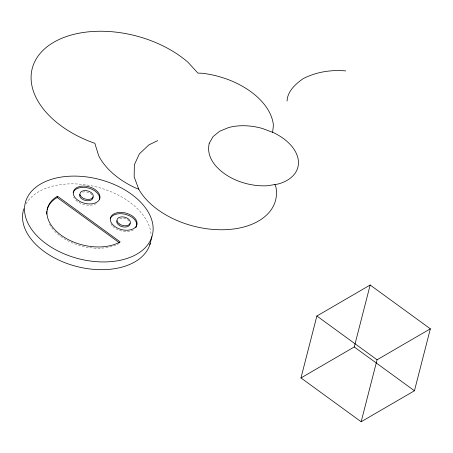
<?xml version="1.0" encoding="UTF-8"?>
<svg xmlns="http://www.w3.org/2000/svg" width="453" height="453" viewBox="0 0 453 453"><rect width="100%" height="100%" fill="white"/><g stroke="black" fill="none" stroke-linecap="round" stroke-linejoin="round"><path stroke-width="0.34" stroke-dasharray="2.27 1.7" d="M133.403 229.914L130.758 231.002L127.616 231.523A13.658 8.539 14.4 0 1 114.49 227.78L112.65 226.126M26.042 203.878A65.555 40.991 14.4 0 1 97.61 187.214A65.555 40.991 14.4 0 1 151.155 236.755M96.33 203.595A13.658 8.539 14.4 0 1 80.317 203.171L77.418 201.455A13.658 8.539 14.4 0 1 75.124 199.394M74.258 198.272A13.658 8.539 14.4 0 1 73.596 197.117M119.241 243.454A42.673 26.682 14.4 0 1 53.55 229.965M53.097 229.439A42.673 26.682 14.4 0 1 49.049 223.403M82.605 192.1A6.829 4.27 14.4 0 1 91.891 194.745M119.671 218.425A6.829 4.27 14.4 0 1 128.958 221.07M112.197 225.719A13.658 8.539 14.4 0 1 110.662 223.442"/><path stroke-width="0.68" d="M272.632 132.327L273.408 125.288A68.884 43.069 14.4 0 0 201.851 73.222L197.904 73.12L188.086 62.361A91.851 57.429 14.4 0 0 45.572 48.007A91.851 57.429 14.4 0 0 93.414 142.831L94.807 143.21L98.629 155.611A73.477 45.94 14.4 0 0 135.447 187.916L138.726 189.116M287.049 101.03C287.491 91.178 295.633 83.958 303.153 78.646C316.245 71.925 331.109 69.598 345.701 70.911M47.101 209.932A42.673 26.682 14.4 0 1 57.152 197.502L57.486 196.217L120.147 241.857A42.673 26.682 14.4 0 1 61.053 235.141A42.673 26.682 14.4 0 1 57.48 196.211M149.858 244.716L151.846 236.976A65.555 40.991 14.4 0 0 68.448 176.285A65.555 40.991 14.4 0 0 46.2 243.81A65.555 40.991 14.4 0 0 151.846 236.976M300.968 377.949L316.874 316.007L370.163 285.022L430.35 328.821L414.444 390.769L361.16 421.749L300.968 377.949L354.257 346.97L370.163 285.022M361.16 421.749L377.06 359.801L430.35 328.821M73.171 192.553L74.315 190.577L76.268 188.992L78.913 187.904A13.658 8.539 14.4 0 1 95.181 191.132L97.474 193.193L99.009 195.47L99.677 197.802A13.658 8.539 14.4 0 1 99.575 199.496M157.712 140.617L148.873 144.892L139.377 153.867L134.36 164.773L134.156 176.857L138.794 189.297A72.808 45.521 14.4 0 0 222.814 229.756A72.808 45.521 14.4 0 0 275.979 187.349L274.931 184.535M316.874 316.007L377.06 359.801M354.257 346.97L414.444 390.769M57.157 197.508L119.275 242.706M150.243 243.442A65.555 40.991 14.4 0 1 75.022 266.036A65.555 40.991 14.4 0 1 23.828 208.816M46.631 214.133A42.673 26.682 14.4 0 1 46.829 211.308M92.99 197.049A6.829 4.27 14.4 0 1 87.576 200.758A6.829 4.27 14.4 0 1 79.949 196.704L79.615 195.537A6.829 4.27 14.4 0 1 79.739 194.422M130.056 223.374A6.829 4.27 14.4 0 1 122.899 226.885A6.829 4.27 14.4 0 1 116.806 220.747M136.036 227.383A13.658 8.539 14.4 0 0 129.354 215.741L126.019 214.49A13.658 8.539 14.4 0 0 110.238 218.878M73.505 191.262L73.261 193.493A13.658 8.539 14.4 0 0 77.752 200.169L80.651 201.879A13.658 8.539 14.4 0 0 100.005 196.511L99.337 194.178L97.808 191.902L95.515 189.841A13.658 8.539 14.4 0 0 79.241 186.613L76.602 187.706L74.643 189.286L73.505 191.262M209.263 143.21C205.249 159.501 220.107 172.48 233.295 178.907A45.923 28.715 14.4 0 0 267.689 185.724L278.261 183.986A45.923 28.715 14.4 0 0 273.527 132.661L262.406 128.476A45.923 28.715 14.4 0 0 228.555 127.582L219.677 131.24L213.097 136.568L209.263 143.21M135.69 227.038L133.731 228.623L131.093 229.711L127.95 230.232A13.658 8.539 14.4 0 1 114.819 226.489L112.525 224.422A13.658 8.539 14.4 0 1 112.587 214.767A13.658 8.539 14.4 0 1 126.353 213.199L129.683 214.45A13.658 8.539 14.4 0 1 135.69 227.038M80.277 195.413L79.943 194.246A6.829 4.27 14.4 0 1 89.088 191.33A6.829 4.27 14.4 0 1 91.24 198.867A6.829 4.27 14.4 0 1 80.277 195.413M119.258 223.907A6.829 4.27 14.4 0 0 130.266 223.193A6.829 4.27 14.4 0 0 121.58 216.874A6.829 4.27 14.4 0 0 119.258 223.907"/></g></svg>
